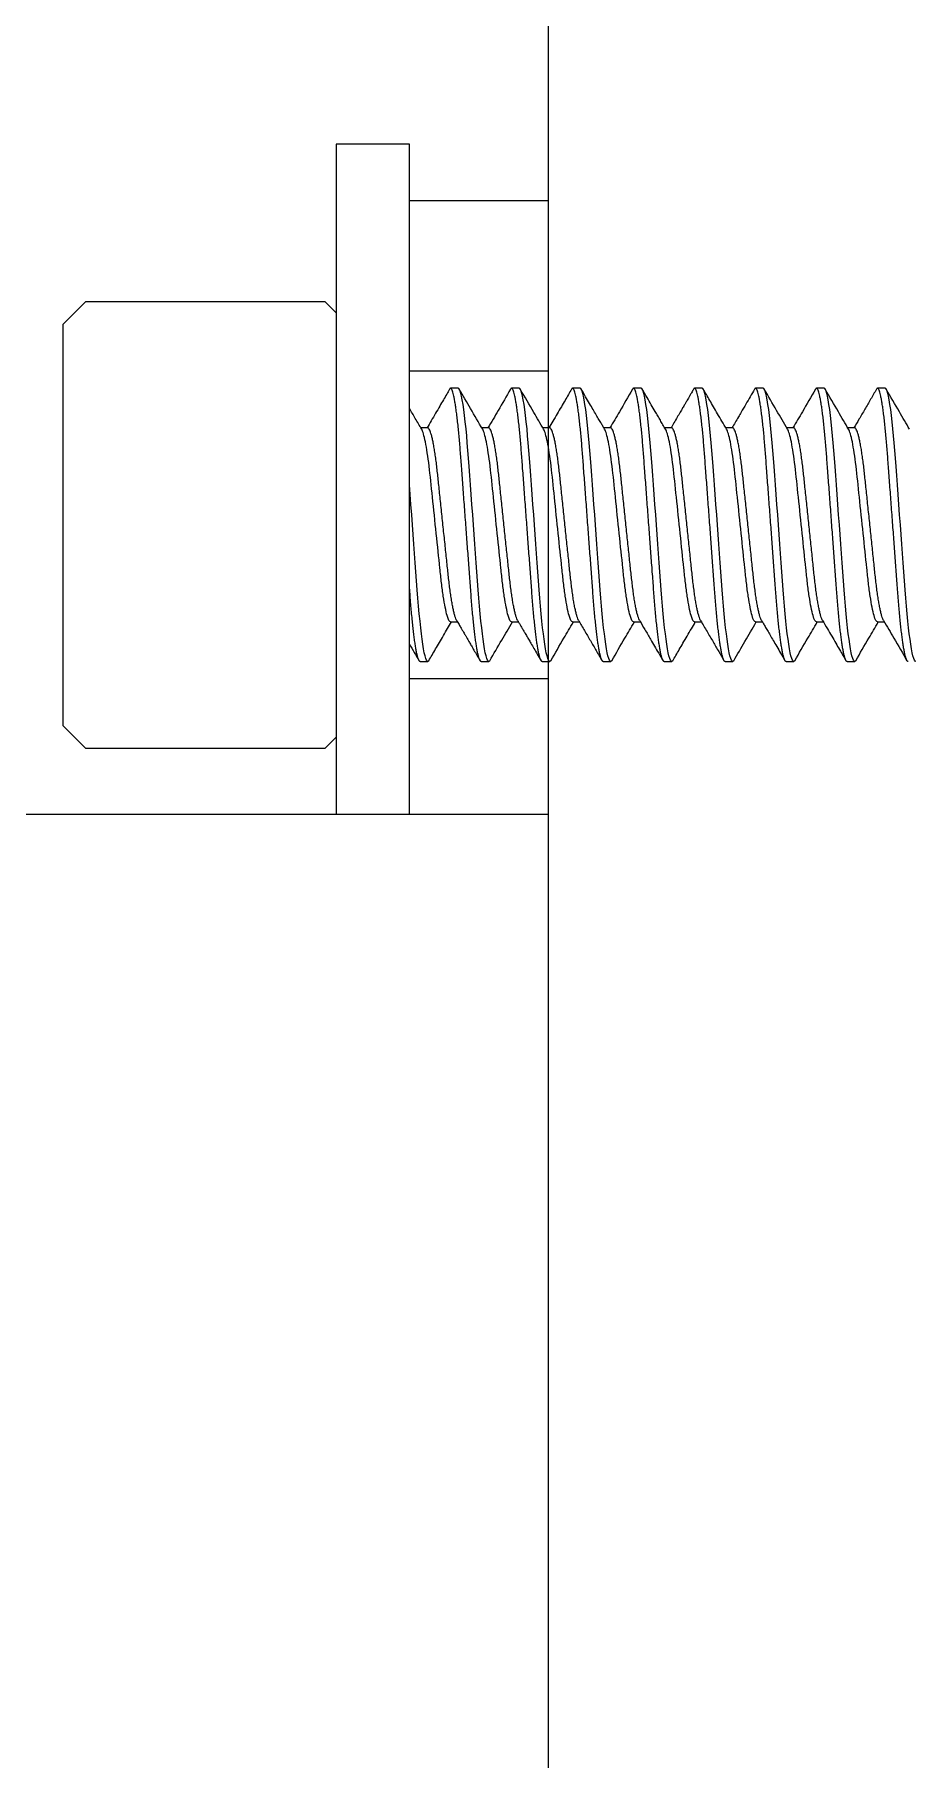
# Model space of a CAD drawing. Header units: inches. Extents: x -1 to 66.5, y -11.9 to 25.2.
# Drawn here: x 46.744 to 47.102, y 13.877 to 14.584 of the extents above; entities that cross this region are included whole.
import ezdxf

# ---------------------------------------------------------------- set-up
doc = ezdxf.new("R2010")
doc.units = ezdxf.units.IN
doc.header["$MEASUREMENT"] = 0
doc.linetypes.add('SLD-Solid', pattern=[0])
doc.layers.add('Fastener', color=134, linetype='Continuous')
doc.layers.add('Solenoid', color=6, linetype='Continuous')

msp = doc.modelspace()

# ---------------------------------------------------------------- linework, layer by layer
at = {"layer": 'Fastener'}
for p, q in [((46.89806, 14.53932), (46.86806, 14.53932)), ((46.86806, 14.53932), (46.86806, 14.2647)), ((46.89806, 14.2647), (46.89806, 14.53932))]:
    msp.add_line(p, q, dxfattribs=at)
at = {"layer": 'Fastener', "linetype": 'SLD-Solid', "lineweight": 15}
for p, q in [((46.76521, 14.47482), (46.75606, 14.46567)), ((46.86348, 14.47482), (46.76521, 14.47482)), ((46.86806, 14.47024), (46.86348, 14.47482)), ((46.86806, 14.47024), (46.86806, 14.38332)), ((46.75606, 14.38332), (46.75606, 14.46567)), ((46.91806, 14.43932), (46.91493, 14.43932)), ((46.94306, 14.43932), (46.93993, 14.43932)), ((46.96806, 14.43932), (46.96493, 14.43932)), ((46.99306, 14.43932), (46.98993, 14.43932)), ((47.01806, 14.43932), (47.01493, 14.43932)), ((47.04306, 14.43932), (47.03993, 14.43932)), ((47.06806, 14.43932), (47.06493, 14.43932)), ((47.09306, 14.43932), (47.08993, 14.43932)), ((46.90556, 14.42308), (46.90274, 14.42308)), ((46.93056, 14.42308), (46.92774, 14.42308)), ((46.95556, 14.42308), (46.95274, 14.42308)), ((46.98056, 14.42308), (46.97774, 14.42308)), ((47.00556, 14.42308), (47.00274, 14.42308)), ((47.03056, 14.42308), (47.02774, 14.42308)), ((47.05556, 14.42308), (47.05274, 14.42308)), ((47.08056, 14.42308), (47.07774, 14.42308)), ((46.75606, 14.30097), (46.75606, 14.38332)), ((46.86806, 14.38332), (46.86806, 14.29639)), ((46.91493, 14.34356), (46.91775, 14.34356)), ((46.93993, 14.34356), (46.94275, 14.34356)), ((46.96493, 14.34356), (46.96775, 14.34356)), ((46.98993, 14.34356), (46.99275, 14.34356)), ((47.01493, 14.34356), (47.01775, 14.34356)), ((47.03993, 14.34356), (47.04275, 14.34356)), ((47.06493, 14.34356), (47.06775, 14.34356)), ((47.08993, 14.34356), (47.09275, 14.34356)), ((46.90243, 14.32732), (46.90556, 14.32732)), ((46.92743, 14.32732), (46.93056, 14.32732)), ((46.95243, 14.32732), (46.95556, 14.32732)), ((46.97743, 14.32732), (46.98056, 14.32732)), ((47.00243, 14.32732), (47.00556, 14.32732)), ((47.02743, 14.32732), (47.03056, 14.32732)), ((47.05243, 14.32732), (47.05556, 14.32732)), ((47.07743, 14.32732), (47.08056, 14.32732)), ((46.75606, 14.30097), (46.76521, 14.29182)), ((46.86348, 14.29182), (46.86806, 14.29639)), ((46.76521, 14.29182), (46.86348, 14.29182))]:
    msp.add_line(p, q, dxfattribs=at)
at = {"layer": 'Fastener', "linetype": 'SLD-Solid', "lineweight": 15, "flags": 128}
for points in [[(46.931, 14.32773), (46.9308, 14.32744), (46.93056, 14.32732), (46.9303, 14.32746), (46.93002, 14.32789), (46.92974, 14.32861), (46.92944, 14.32964), (46.92914, 14.33097), (46.92883, 14.3326), (46.92854, 14.33441), (46.92824, 14.33646), (46.92795, 14.33874), (46.92766, 14.34122), (46.92738, 14.3439), (46.92709, 14.34692), (46.9268, 14.3501), (46.92654, 14.35339), (46.92628, 14.35679), (46.92601, 14.36037), (46.92574, 14.36411), (46.92546, 14.36778), (46.92518, 14.37157), (46.92489, 14.37544), (46.9246, 14.37936), (46.92431, 14.38332), (46.92399, 14.38751), (46.92369, 14.39168), (46.92338, 14.39577), (46.92308, 14.39975), (46.9228, 14.40361), (46.92252, 14.40731), (46.92227, 14.41064), (46.92203, 14.41382), (46.92178, 14.41691), (46.92151, 14.41989), (46.92124, 14.42274), (46.92094, 14.42557), (46.92063, 14.42819), (46.92032, 14.43057), (46.92001, 14.43269), (46.91969, 14.43453), (46.91939, 14.43608), (46.9191, 14.43726), (46.91883, 14.43817), (46.91856, 14.43882), (46.9183, 14.4392), (46.91806, 14.43932), (46.91806, 14.43932)], [(46.956, 14.32773), (46.9558, 14.32744), (46.95556, 14.32732), (46.9553, 14.32746), (46.95502, 14.32789), (46.95474, 14.32861), (46.95444, 14.32964), (46.95414, 14.33097), (46.95383, 14.3326), (46.95354, 14.33441), (46.95324, 14.33646), (46.95295, 14.33874), (46.95266, 14.34122), (46.95238, 14.3439), (46.95209, 14.34692), (46.9518, 14.3501), (46.95154, 14.35339), (46.95128, 14.35679), (46.95101, 14.36037), (46.95074, 14.36411), (46.95046, 14.36778), (46.95018, 14.37157), (46.94989, 14.37544), (46.9496, 14.37936), (46.94931, 14.38332), (46.94899, 14.38751), (46.94869, 14.39168), (46.94838, 14.39577), (46.94808, 14.39975), (46.9478, 14.40361), (46.94752, 14.40731), (46.94727, 14.41064), (46.94703, 14.41382), (46.94678, 14.41691), (46.94651, 14.41989), (46.94624, 14.42274), (46.94594, 14.42557), (46.94563, 14.42819), (46.94532, 14.43057), (46.94501, 14.43269), (46.94469, 14.43453), (46.94439, 14.43608), (46.9441, 14.43726), (46.94383, 14.43817), (46.94356, 14.43882), (46.9433, 14.4392), (46.94306, 14.43932), (46.94306, 14.43932)], [(46.981, 14.32773), (46.9808, 14.32744), (46.98056, 14.32732), (46.9803, 14.32746), (46.98002, 14.32789), (46.97974, 14.32861), (46.97944, 14.32964), (46.97914, 14.33097), (46.97883, 14.3326), (46.97854, 14.33441), (46.97824, 14.33646), (46.97795, 14.33874), (46.97766, 14.34122), (46.97738, 14.3439), (46.97709, 14.34692), (46.9768, 14.3501), (46.97654, 14.35339), (46.97628, 14.35679), (46.97601, 14.36037), (46.97574, 14.36411), (46.97546, 14.36778), (46.97518, 14.37157), (46.97489, 14.37544), (46.9746, 14.37936), (46.97431, 14.38332), (46.97399, 14.38751), (46.97369, 14.39168), (46.97338, 14.39577), (46.97308, 14.39975), (46.9728, 14.40361), (46.97252, 14.40731), (46.97227, 14.41064), (46.97203, 14.41382), (46.97178, 14.41691), (46.97151, 14.41989), (46.97124, 14.42274), (46.97094, 14.42557), (46.97063, 14.42819), (46.97032, 14.43057), (46.97001, 14.43269), (46.96969, 14.43453), (46.96939, 14.43608), (46.9691, 14.43726), (46.96883, 14.43817), (46.96856, 14.43882), (46.9683, 14.4392), (46.96806, 14.43932), (46.96806, 14.43932)], [(47.006, 14.32773), (47.0058, 14.32744), (47.00556, 14.32732), (47.0053, 14.32746), (47.00502, 14.32789), (47.00474, 14.32861), (47.00444, 14.32964), (47.00414, 14.33097), (47.00383, 14.3326), (47.00354, 14.33441), (47.00324, 14.33646), (47.00295, 14.33874), (47.00266, 14.34122), (47.00238, 14.3439), (47.00209, 14.34692), (47.0018, 14.3501), (47.00154, 14.35339), (47.00128, 14.35679), (47.00101, 14.36037), (47.00074, 14.36411), (47.00046, 14.36778), (47.00018, 14.37157), (46.99989, 14.37544), (46.9996, 14.37936), (46.99931, 14.38332), (46.99899, 14.38751), (46.99869, 14.39168), (46.99838, 14.39577), (46.99808, 14.39975), (46.9978, 14.40361), (46.99752, 14.40731), (46.99727, 14.41064), (46.99703, 14.41382), (46.99678, 14.41691), (46.99651, 14.41989), (46.99624, 14.42274), (46.99594, 14.42557), (46.99563, 14.42819), (46.99532, 14.43057), (46.99501, 14.43269), (46.99469, 14.43453), (46.99439, 14.43608), (46.9941, 14.43726), (46.99383, 14.43817), (46.99356, 14.43882), (46.9933, 14.4392), (46.99306, 14.43932), (46.99306, 14.43932)], [(47.031, 14.32773), (47.0308, 14.32744), (47.03056, 14.32732), (47.0303, 14.32746), (47.03002, 14.32789), (47.02974, 14.32861), (47.02944, 14.32964), (47.02914, 14.33097), (47.02883, 14.3326), (47.02854, 14.33441), (47.02824, 14.33646), (47.02795, 14.33874), (47.02766, 14.34122), (47.02738, 14.3439), (47.02709, 14.34692), (47.0268, 14.3501), (47.02654, 14.35339), (47.02628, 14.35679), (47.02601, 14.36037), (47.02574, 14.36411), (47.02546, 14.36778), (47.02518, 14.37157), (47.02489, 14.37544), (47.0246, 14.37936), (47.02431, 14.38332), (47.02399, 14.38751), (47.02369, 14.39168), (47.02338, 14.39577), (47.02308, 14.39975), (47.0228, 14.40361), (47.02252, 14.40731), (47.02227, 14.41064), (47.02203, 14.41382), (47.02178, 14.41691), (47.02151, 14.41989), (47.02124, 14.42274), (47.02094, 14.42557), (47.02063, 14.42819), (47.02032, 14.43057), (47.02001, 14.43269), (47.01969, 14.43453), (47.01939, 14.43608), (47.0191, 14.43726), (47.01883, 14.43817), (47.01856, 14.43882), (47.0183, 14.4392), (47.01806, 14.43932), (47.01806, 14.43932)], [(47.056, 14.32773), (47.0558, 14.32744), (47.05556, 14.32732), (47.0553, 14.32746), (47.05502, 14.32789), (47.05474, 14.32861), (47.05444, 14.32964), (47.05414, 14.33097), (47.05383, 14.3326), (47.05354, 14.33441), (47.05324, 14.33646), (47.05295, 14.33874), (47.05266, 14.34122), (47.05238, 14.3439), (47.05209, 14.34692), (47.0518, 14.3501), (47.05154, 14.35339), (47.05128, 14.35679), (47.05101, 14.36037), (47.05074, 14.36411), (47.05046, 14.36778), (47.05018, 14.37157), (47.04989, 14.37544), (47.0496, 14.37936), (47.04931, 14.38332), (47.04899, 14.38751), (47.04869, 14.39168), (47.04838, 14.39577), (47.04808, 14.39975), (47.0478, 14.40361), (47.04752, 14.40731), (47.04727, 14.41064), (47.04703, 14.41382), (47.04678, 14.41691), (47.04651, 14.41989), (47.04624, 14.42274), (47.04594, 14.42557), (47.04563, 14.42819), (47.04532, 14.43057), (47.04501, 14.43269), (47.04469, 14.43453), (47.04439, 14.43608), (47.0441, 14.43726), (47.04383, 14.43817), (47.04356, 14.43882), (47.0433, 14.4392), (47.04306, 14.43932), (47.04306, 14.43932)], [(47.081, 14.32773), (47.0808, 14.32744), (47.08056, 14.32732), (47.0803, 14.32746), (47.08002, 14.32789), (47.07974, 14.32861), (47.07944, 14.32964), (47.07914, 14.33097), (47.07883, 14.3326), (47.07854, 14.33441), (47.07824, 14.33646), (47.07795, 14.33874), (47.07766, 14.34122), (47.07738, 14.3439), (47.07709, 14.34692), (47.0768, 14.3501), (47.07654, 14.35339), (47.07628, 14.35679), (47.07601, 14.36037), (47.07574, 14.36411), (47.07546, 14.36778), (47.07518, 14.37157), (47.07489, 14.37544), (47.0746, 14.37936), (47.07431, 14.38332), (47.07399, 14.38751), (47.07369, 14.39168), (47.07338, 14.39577), (47.07308, 14.39975), (47.0728, 14.40361), (47.07252, 14.40731), (47.07227, 14.41064), (47.07203, 14.41382), (47.07178, 14.41691), (47.07151, 14.41989), (47.07124, 14.42274), (47.07094, 14.42557), (47.07063, 14.42819), (47.07032, 14.43057), (47.07001, 14.43269), (47.06969, 14.43453), (47.06939, 14.43608), (47.0691, 14.43726), (47.06883, 14.43817), (47.06856, 14.43882), (47.0683, 14.4392), (47.06806, 14.43932), (47.06806, 14.43932)], [(47.106, 14.32773), (47.1058, 14.32744), (47.10556, 14.32732), (47.1053, 14.32746), (47.10502, 14.32789), (47.10474, 14.32861), (47.10444, 14.32964), (47.10414, 14.33097), (47.10383, 14.3326), (47.10354, 14.33441), (47.10324, 14.33646), (47.10295, 14.33874), (47.10266, 14.34122), (47.10238, 14.3439), (47.10209, 14.34692), (47.1018, 14.3501), (47.10154, 14.35339), (47.10128, 14.35679), (47.10101, 14.36037), (47.10074, 14.36411), (47.10046, 14.36778), (47.10018, 14.37157), (47.09989, 14.37544), (47.0996, 14.37936), (47.09931, 14.38332), (47.09899, 14.38751), (47.09869, 14.39168), (47.09838, 14.39577), (47.09808, 14.39975), (47.0978, 14.40361), (47.09752, 14.40731), (47.09727, 14.41064), (47.09703, 14.41382), (47.09678, 14.41691), (47.09651, 14.41989), (47.09624, 14.42274), (47.09594, 14.42557), (47.09563, 14.42819), (47.09532, 14.43057), (47.09501, 14.43269), (47.09469, 14.43453), (47.09439, 14.43608), (47.0941, 14.43726), (47.09383, 14.43817), (47.09356, 14.43882), (47.0933, 14.4392), (47.09306, 14.43932), (47.09306, 14.43932)], [(46.906, 14.32773), (46.9058, 14.32744), (46.90556, 14.32732), (46.9053, 14.32746), (46.90502, 14.32789), (46.90474, 14.32861), (46.90444, 14.32964), (46.90414, 14.33097), (46.90383, 14.3326), (46.90354, 14.33441), (46.90324, 14.33646), (46.90295, 14.33874), (46.90266, 14.34122), (46.90238, 14.3439), (46.90209, 14.34692), (46.9018, 14.3501), (46.90154, 14.35339), (46.90128, 14.35679), (46.90101, 14.36037), (46.90074, 14.36411), (46.90046, 14.36778), (46.90018, 14.37157), (46.89989, 14.37544), (46.8996, 14.37936), (46.89931, 14.38332), (46.89899, 14.38751), (46.89869, 14.39168), (46.89838, 14.39577), (46.89808, 14.39975), (46.89806, 14.40012)]]:
    msp.add_lwpolyline(points, dxfattribs=at)
at = {"layer": 'Fastener', "linetype": 'SLD-Solid', "lineweight": 15}
for points, knots in [([(46.91449, 14.43893), (46.9141, 14.43826), (46.91326, 14.43681), (46.91192, 14.43451), (46.91041, 14.43191), (46.90873, 14.42903), (46.90699, 14.42606), (46.90581, 14.42404), (46.90525, 14.42308)], [0, 0, 0, 0, 0.127459, 0.273038, 0.43669, 0.618357, 0.817973, 1, 1, 1, 1]), ([(46.92743, 14.32732), (46.92735, 14.32735), (46.92717, 14.3274), (46.9269, 14.32784), (46.92661, 14.32856), (46.92632, 14.32959), (46.92601, 14.33093), (46.92571, 14.33253), (46.92541, 14.33437), (46.92512, 14.33642), (46.92482, 14.33869), (46.92453, 14.34118), (46.92425, 14.34392), (46.92396, 14.34688), (46.92368, 14.35005), (46.92341, 14.35335), (46.92316, 14.35678), (46.92289, 14.36037), (46.92262, 14.36404), (46.92234, 14.36778), (46.92206, 14.37157), (46.92177, 14.37544), (46.92148, 14.37936), (46.92118, 14.3834), (46.92087, 14.38751), (46.92056, 14.39168), (46.92026, 14.39577), (46.91996, 14.39976), (46.91967, 14.40361), (46.9194, 14.40724), (46.91915, 14.41065), (46.91891, 14.41386), (46.91865, 14.41695), (46.91839, 14.41993), (46.91811, 14.42283), (46.91781, 14.42562), (46.9175, 14.42824), (46.91719, 14.43062), (46.91688, 14.43274), (46.91657, 14.43458), (46.91627, 14.43609), (46.91598, 14.4373), (46.9157, 14.43821), (46.91543, 14.43886), (46.91518, 14.43924), (46.91493, 14.43936), (46.9147, 14.43926), (46.91455, 14.439), (46.91449, 14.4389)], [0, 0, 0, 0, 0.021662, 0.043686, 0.066022, 0.088616, 0.11141, 0.134342, 0.156034, 0.177737, 0.199398, 0.220961, 0.242374, 0.264864, 0.287073, 0.308947, 0.330516, 0.352339, 0.374503, 0.395667, 0.417042, 0.438577, 0.460221, 0.48192, 0.504932, 0.527878, 0.550696, 0.573322, 0.595699, 0.61777, 0.638257, 0.658614, 0.679288, 0.700253, 0.721466, 0.744181, 0.767062, 0.790044, 0.813064, 0.836056, 0.858955, 0.880405, 0.901664, 0.922686, 0.943424, 0.963839, 0.985501, 1, 1, 1, 1]), ([(46.92807, 14.42252), (46.92642, 14.42534), (46.92322, 14.43081), (46.92004, 14.43628), (46.9185, 14.43893)], [0, 0, 0, 0, 0.515851, 1, 1, 1, 1]), ([(46.93949, 14.43893), (46.9378, 14.43602), (46.93473, 14.43074), (46.93164, 14.42546), (46.93025, 14.42308)], [0, 0, 0, 0, 0.549896, 1, 1, 1, 1]), ([(46.95243, 14.32732), (46.95235, 14.32735), (46.95217, 14.3274), (46.9519, 14.32784), (46.95161, 14.32856), (46.95132, 14.32959), (46.95101, 14.33093), (46.95071, 14.33253), (46.95041, 14.33437), (46.95012, 14.33642), (46.94982, 14.33869), (46.94953, 14.34118), (46.94925, 14.34392), (46.94896, 14.34688), (46.94868, 14.35005), (46.94841, 14.35335), (46.94816, 14.35678), (46.94789, 14.36037), (46.94762, 14.36404), (46.94734, 14.36778), (46.94706, 14.37157), (46.94677, 14.37544), (46.94648, 14.37936), (46.94618, 14.3834), (46.94587, 14.38751), (46.94556, 14.39168), (46.94526, 14.39577), (46.94496, 14.39976), (46.94467, 14.40361), (46.9444, 14.40724), (46.94415, 14.41065), (46.94391, 14.41386), (46.94365, 14.41695), (46.94339, 14.41993), (46.94311, 14.42283), (46.94281, 14.42562), (46.9425, 14.42824), (46.94219, 14.43062), (46.94188, 14.43274), (46.94157, 14.43458), (46.94127, 14.43609), (46.94098, 14.4373), (46.9407, 14.43821), (46.94043, 14.43886), (46.94018, 14.43924), (46.93993, 14.43936), (46.9397, 14.43926), (46.93955, 14.439), (46.93949, 14.4389)], [0, 0, 0, 0, 0.021664, 0.043689, 0.066026, 0.088621, 0.111416, 0.13435, 0.156042, 0.177747, 0.199408, 0.220972, 0.242386, 0.264878, 0.287088, 0.308963, 0.330533, 0.352357, 0.374522, 0.395687, 0.417063, 0.4386, 0.460245, 0.481945, 0.504958, 0.527906, 0.550725, 0.573352, 0.59573, 0.617802, 0.63829, 0.658649, 0.679323, 0.700289, 0.721503, 0.74422, 0.767102, 0.790086, 0.813107, 0.8361, 0.859, 0.880451, 0.901711, 0.922734, 0.943473, 0.963889, 0.985553, 1, 1, 1, 1]), ([(46.95307, 14.42252), (46.95172, 14.42483), (46.94852, 14.43029), (46.94534, 14.43577), (46.94349, 14.43893)], [0, 0, 0, 0, 0.422079, 1, 1, 1, 1]), ([(46.96449, 14.43893), (46.96407, 14.43821), (46.96319, 14.43669), (46.9618, 14.43429), (46.96027, 14.43167), (46.95861, 14.42882), (46.95692, 14.42593), (46.95579, 14.42399), (46.95525, 14.42308)], [0, 0, 0, 0, 0.1366309, 0.2877085, 0.4531892, 0.6330276, 0.827174, 1, 1, 1, 1]), ([(46.97743, 14.32732), (46.97735, 14.32735), (46.97717, 14.3274), (46.9769, 14.32784), (46.97661, 14.32856), (46.97632, 14.32959), (46.97601, 14.33093), (46.97571, 14.33253), (46.97541, 14.33437), (46.97512, 14.33642), (46.97482, 14.33869), (46.97453, 14.34118), (46.97425, 14.34392), (46.97396, 14.34688), (46.97368, 14.35005), (46.97341, 14.35335), (46.97316, 14.35678), (46.97289, 14.36037), (46.97262, 14.36404), (46.97234, 14.36778), (46.97206, 14.37157), (46.97177, 14.37544), (46.97148, 14.37936), (46.97118, 14.3834), (46.97087, 14.38751), (46.97056, 14.39168), (46.97026, 14.39577), (46.96996, 14.39976), (46.96967, 14.40361), (46.9694, 14.40724), (46.96915, 14.41065), (46.96891, 14.41386), (46.96865, 14.41695), (46.96839, 14.41993), (46.96811, 14.42283), (46.96781, 14.42562), (46.9675, 14.42824), (46.96719, 14.43062), (46.96688, 14.43274), (46.96657, 14.43458), (46.96627, 14.43609), (46.96598, 14.4373), (46.9657, 14.43821), (46.96543, 14.43886), (46.96518, 14.43924), (46.96493, 14.43936), (46.9647, 14.43926), (46.96455, 14.439), (46.96449, 14.4389)], [0, 0, 0, 0, 0.021665, 0.043691, 0.06603, 0.088627, 0.111423, 0.134358, 0.156052, 0.177758, 0.199421, 0.220986, 0.242402, 0.264895, 0.287106, 0.308983, 0.330554, 0.35238, 0.374546, 0.395713, 0.41709, 0.438628, 0.460275, 0.481976, 0.504991, 0.52794, 0.55076, 0.573389, 0.595768, 0.617842, 0.638331, 0.658691, 0.679367, 0.700335, 0.72155, 0.744268, 0.767151, 0.790137, 0.813159, 0.836154, 0.859056, 0.880508, 0.901769, 0.922793, 0.943534, 0.963952, 0.985616, 1, 1, 1, 1]), ([(46.97807, 14.42252), (46.97786, 14.42287), (46.9774, 14.42366), (46.97662, 14.42499), (46.97568, 14.4266), (46.97456, 14.42851), (46.97328, 14.43071), (46.97184, 14.43319), (46.97022, 14.43597), (46.96909, 14.43791), (46.96849, 14.43893)], [0, 0, 0, 0, 0.06359, 0.144676, 0.24328, 0.359424, 0.493133, 0.644442, 0.813383, 1, 1, 1, 1]), ([(46.98949, 14.43893), (46.9877, 14.43585), (46.98463, 14.43057), (46.98154, 14.42529), (46.98025, 14.42308)], [0, 0, 0, 0, 0.582232, 1, 1, 1, 1]), ([(47.00243, 14.32732), (47.00235, 14.32735), (47.00217, 14.3274), (47.0019, 14.32784), (47.00161, 14.32856), (47.00132, 14.32959), (47.00101, 14.33093), (47.00071, 14.33253), (47.00041, 14.33437), (47.00012, 14.33642), (46.99982, 14.33869), (46.99953, 14.34118), (46.99925, 14.34392), (46.99896, 14.34688), (46.99868, 14.35005), (46.99841, 14.35335), (46.99816, 14.35678), (46.99789, 14.36037), (46.99762, 14.36404), (46.99734, 14.36778), (46.99706, 14.37157), (46.99677, 14.37544), (46.99648, 14.37936), (46.99618, 14.3834), (46.99587, 14.38751), (46.99556, 14.39168), (46.99526, 14.39577), (46.99496, 14.39976), (46.99467, 14.40361), (46.9944, 14.40724), (46.99415, 14.41065), (46.99391, 14.41386), (46.99365, 14.41695), (46.99339, 14.41993), (46.99311, 14.42283), (46.99281, 14.42562), (46.9925, 14.42824), (46.99219, 14.43062), (46.99188, 14.43274), (46.99157, 14.43458), (46.99127, 14.43609), (46.99098, 14.4373), (46.9907, 14.43821), (46.99043, 14.43886), (46.99018, 14.43924), (46.98993, 14.43936), (46.9897, 14.43926), (46.98955, 14.439), (46.98949, 14.4389)], [0, 0, 0, 0, 0.021663, 0.043688, 0.066026, 0.088621, 0.111416, 0.134349, 0.156042, 0.177746, 0.199408, 0.220972, 0.242386, 0.264877, 0.287087, 0.308963, 0.330532, 0.352356, 0.374521, 0.395687, 0.417062, 0.438599, 0.460244, 0.481944, 0.504957, 0.527905, 0.550723, 0.573351, 0.595728, 0.617801, 0.638289, 0.658647, 0.679322, 0.700288, 0.721502, 0.744218, 0.7671, 0.790084, 0.813105, 0.836098, 0.858998, 0.880449, 0.901709, 0.922732, 0.943471, 0.963887, 0.985551, 1, 1, 1, 1]), ([(47.00307, 14.42252), (47.0027, 14.42314), (47.00198, 14.42438), (47.0009, 14.42622), (46.99983, 14.42805), (46.9986, 14.43017), (46.99713, 14.43269), (46.99537, 14.43571), (46.99414, 14.43782), (46.99349, 14.43893)], [0, 0, 0, 0, 0.113896, 0.226128, 0.336684, 0.448715, 0.613776, 0.797523, 1, 1, 1, 1]), ([(47.01449, 14.43893), (47.01422, 14.43846), (47.01371, 14.43758), (47.01301, 14.43637), (47.01242, 14.43537), (47.01192, 14.43451), (47.01143, 14.43366), (47.0108, 14.43258), (47.00999, 14.43119), (47.00897, 14.42944), (47.00777, 14.42739), (47.00652, 14.42524), (47.00566, 14.42377), (47.00525, 14.42308)], [0, 0, 0, 0, 0.089385, 0.165669, 0.228862, 0.278973, 0.328163, 0.390338, 0.482091, 0.592515, 0.721573, 0.869223, 1, 1, 1, 1]), ([(47.02743, 14.32732), (47.02735, 14.32735), (47.02717, 14.3274), (47.0269, 14.32784), (47.02661, 14.32856), (47.02632, 14.32959), (47.02601, 14.33093), (47.02571, 14.33253), (47.02541, 14.33437), (47.02512, 14.33642), (47.02482, 14.33869), (47.02453, 14.34118), (47.02425, 14.34392), (47.02396, 14.34688), (47.02368, 14.35005), (47.02341, 14.35335), (47.02316, 14.35678), (47.02289, 14.36037), (47.02262, 14.36404), (47.02234, 14.36778), (47.02206, 14.37157), (47.02177, 14.37544), (47.02148, 14.37936), (47.02118, 14.3834), (47.02087, 14.38751), (47.02056, 14.39168), (47.02026, 14.39577), (47.01996, 14.39976), (47.01967, 14.40361), (47.0194, 14.40724), (47.01915, 14.41065), (47.01891, 14.41386), (47.01865, 14.41695), (47.01839, 14.41993), (47.01811, 14.42283), (47.01781, 14.42562), (47.0175, 14.42824), (47.01719, 14.43062), (47.01688, 14.43274), (47.01657, 14.43458), (47.01627, 14.43609), (47.01598, 14.4373), (47.0157, 14.43821), (47.01543, 14.43886), (47.01518, 14.43924), (47.01493, 14.43936), (47.0147, 14.43926), (47.01455, 14.439), (47.01449, 14.4389)], [0, 0, 0, 0, 0.021662, 0.043685, 0.066021, 0.088614, 0.111408, 0.134339, 0.15603, 0.177733, 0.199393, 0.220955, 0.242368, 0.264858, 0.287066, 0.30894, 0.330508, 0.35233, 0.374494, 0.395657, 0.417032, 0.438566, 0.46021, 0.481908, 0.50492, 0.527866, 0.550683, 0.573308, 0.595684, 0.617755, 0.638242, 0.658599, 0.679271, 0.700236, 0.721448, 0.744163, 0.767043, 0.790025, 0.813045, 0.836036, 0.858935, 0.880383, 0.901642, 0.922663, 0.943401, 0.963816, 0.985478, 1, 1, 1, 1]), ([(47.02807, 14.42252), (47.02742, 14.42362), (47.02618, 14.42574), (47.02438, 14.42882), (47.02272, 14.43167), (47.02119, 14.4343), (47.0198, 14.43669), (47.01891, 14.43821), (47.01849, 14.43893)], [0, 0, 0, 0, 0.2013768, 0.3889398, 0.5626344, 0.7224076, 0.8682099, 1, 1, 1, 1]), ([(47.03949, 14.43893), (47.03831, 14.4369), (47.03649, 14.43377), (47.03428, 14.42998), (47.03238, 14.42673), (47.03113, 14.42458), (47.03025, 14.42308)], [0, 0, 0, 0, 0.3837041, 0.5932796, 0.7162439, 1, 1, 1, 1]), ([(47.05243, 14.32732), (47.05235, 14.32735), (47.05217, 14.3274), (47.0519, 14.32784), (47.05161, 14.32856), (47.05132, 14.32959), (47.05101, 14.33093), (47.05071, 14.33253), (47.05041, 14.33437), (47.05012, 14.33642), (47.04982, 14.33869), (47.04953, 14.34118), (47.04925, 14.34392), (47.04896, 14.34688), (47.04868, 14.35005), (47.04841, 14.35335), (47.04816, 14.35678), (47.04789, 14.36037), (47.04762, 14.36404), (47.04734, 14.36778), (47.04706, 14.37157), (47.04677, 14.37544), (47.04648, 14.37936), (47.04618, 14.3834), (47.04587, 14.38751), (47.04556, 14.39168), (47.04526, 14.39577), (47.04496, 14.39976), (47.04467, 14.40361), (47.0444, 14.40724), (47.04415, 14.41065), (47.04391, 14.41386), (47.04365, 14.41695), (47.04339, 14.41993), (47.04311, 14.42283), (47.04281, 14.42562), (47.0425, 14.42824), (47.04219, 14.43062), (47.04188, 14.43274), (47.04157, 14.43458), (47.04127, 14.43609), (47.04098, 14.4373), (47.0407, 14.43821), (47.04043, 14.43886), (47.04018, 14.43924), (47.03993, 14.43936), (47.0397, 14.43926), (47.03955, 14.439), (47.03949, 14.4389)], [0, 0, 0, 0, 0.0216608, 0.0436831, 0.0660175, 0.0886099, 0.1114021, 0.1343326, 0.1560227, 0.1777244, 0.199383, 0.2209443, 0.2423559, 0.2648446, 0.2870516, 0.3089247, 0.3304913, 0.3523128, 0.3744752, 0.3956377, 0.4170109, 0.4385448, 0.4601873, 0.4818844, 0.5048946, 0.5278397, 0.5506555, 0.5732801, 0.5956548, 0.6177248, 0.6382101, 0.6585661, 0.6792378, 0.7002013, 0.7214126, 0.7441266, 0.7670055, 0.7899865, 0.8130048, 0.835995, 0.8588924, 0.8803401, 0.9015979, 0.9226178, 0.9433549, 0.9637682, 0.985429, 1, 1, 1, 1]), ([(47.05307, 14.42252), (47.05156, 14.42509), (47.04836, 14.43056), (47.04518, 14.43603), (47.04349, 14.43893)], [0, 0, 0, 0, 0.470522, 1, 1, 1, 1]), ([(47.06449, 14.43893), (47.0627, 14.43585), (47.05963, 14.43057), (47.05654, 14.42529), (47.05525, 14.42308)], [0, 0, 0, 0, 0.5822999, 1, 1, 1, 1]), ([(47.07743, 14.32732), (47.07735, 14.32735), (47.07717, 14.3274), (47.0769, 14.32784), (47.07661, 14.32856), (47.07632, 14.32959), (47.07601, 14.33093), (47.07571, 14.33253), (47.07541, 14.33437), (47.07512, 14.33642), (47.07482, 14.33869), (47.07453, 14.34118), (47.07425, 14.34392), (47.07396, 14.34688), (47.07368, 14.35005), (47.07341, 14.35335), (47.07316, 14.35678), (47.07289, 14.36037), (47.07262, 14.36404), (47.07234, 14.36778), (47.07206, 14.37157), (47.07177, 14.37544), (47.07148, 14.37936), (47.07118, 14.3834), (47.07087, 14.38751), (47.07056, 14.39168), (47.07026, 14.39577), (47.06996, 14.39976), (47.06967, 14.40361), (47.0694, 14.40724), (47.06915, 14.41065), (47.06891, 14.41386), (47.06865, 14.41695), (47.06839, 14.41993), (47.06811, 14.42283), (47.06781, 14.42562), (47.0675, 14.42824), (47.06719, 14.43062), (47.06688, 14.43274), (47.06657, 14.43458), (47.06627, 14.43609), (47.06598, 14.4373), (47.0657, 14.43821), (47.06543, 14.43886), (47.06518, 14.43924), (47.06493, 14.43936), (47.0647, 14.43926), (47.06455, 14.439), (47.06449, 14.4389)], [0, 0, 0, 0, 0.021663, 0.043687, 0.066023, 0.088617, 0.111412, 0.134344, 0.156036, 0.177739, 0.1994, 0.220963, 0.242376, 0.264867, 0.287076, 0.308951, 0.330519, 0.352343, 0.374507, 0.395671, 0.417046, 0.438582, 0.460226, 0.481925, 0.504937, 0.527884, 0.550702, 0.573329, 0.595705, 0.617777, 0.638264, 0.658622, 0.679295, 0.700261, 0.721474, 0.74419, 0.76707, 0.790053, 0.813074, 0.836066, 0.858965, 0.880415, 0.901674, 0.922696, 0.943435, 0.96385, 0.985513, 1, 1, 1, 1]), ([(47.07807, 14.42252), (47.07667, 14.42491), (47.07347, 14.43038), (47.07029, 14.43585), (47.0685, 14.43893)], [0, 0, 0, 0, 0.437735, 1, 1, 1, 1]), ([(47.0895, 14.43894), (47.0887, 14.43757), (47.08711, 14.43483), (47.08471, 14.43072), (47.08243, 14.4268), (47.08094, 14.42426), (47.08025, 14.42308)], [0, 0, 0, 0, 0.25937, 0.518365, 0.777009, 1, 1, 1, 1]), ([(47.10243, 14.32732), (47.10235, 14.32735), (47.10217, 14.3274), (47.1019, 14.32784), (47.10161, 14.32856), (47.10132, 14.32959), (47.10101, 14.33093), (47.10071, 14.33253), (47.10041, 14.33437), (47.10012, 14.33642), (47.09982, 14.33869), (47.09953, 14.34118), (47.09925, 14.34392), (47.09896, 14.34688), (47.09868, 14.35005), (47.09841, 14.35335), (47.09816, 14.35678), (47.09789, 14.36037), (47.09762, 14.36404), (47.09734, 14.36778), (47.09706, 14.37157), (47.09677, 14.37544), (47.09648, 14.37936), (47.09618, 14.3834), (47.09587, 14.38751), (47.09556, 14.39168), (47.09526, 14.39577), (47.09496, 14.39976), (47.09467, 14.40361), (47.0944, 14.40724), (47.09415, 14.41065), (47.09391, 14.41386), (47.09365, 14.41695), (47.09339, 14.41993), (47.09311, 14.42283), (47.09281, 14.42562), (47.0925, 14.42824), (47.09219, 14.43062), (47.09188, 14.43274), (47.09157, 14.43458), (47.09127, 14.43609), (47.09098, 14.4373), (47.0907, 14.43821), (47.09043, 14.43886), (47.09018, 14.43924), (47.08993, 14.43936), (47.0897, 14.43927), (47.08956, 14.43901), (47.0895, 14.43891)], [0, 0, 0, 0, 0.021672, 0.043705, 0.066051, 0.088655, 0.111459, 0.134401, 0.156102, 0.177815, 0.199485, 0.221057, 0.24248, 0.26498, 0.287198, 0.309083, 0.33066, 0.352493, 0.374667, 0.39584, 0.417224, 0.438769, 0.460423, 0.482131, 0.505153, 0.52811, 0.550937, 0.573573, 0.595959, 0.618041, 0.638536, 0.658903, 0.679585, 0.700559, 0.721781, 0.744507, 0.767398, 0.79039, 0.81342, 0.836422, 0.859332, 0.88079, 0.902059, 0.923089, 0.943837, 0.964261, 0.985933, 1, 1, 1, 1]), ([(47.10307, 14.42252), (47.10167, 14.42491), (47.09847, 14.43038), (47.09529, 14.43585), (47.0935, 14.43893)], [0, 0, 0, 0, 0.437786, 1, 1, 1, 1]), ([(46.90307, 14.42252), (46.90219, 14.42401), (46.90052, 14.42687), (46.89885, 14.42973), (46.89806, 14.43109)], [0, 0, 0, 0, 0.2735344, 0.5226997, 0.5226997, 0.5226997, 0.5226997]), ([(46.91493, 14.34356), (46.91451, 14.34356), (46.91401, 14.34442), (46.91298, 14.34802), (46.91244, 14.35075), (46.91167, 14.35582), (46.91143, 14.35766), (46.91096, 14.36153), (46.91076, 14.36353), (46.91008, 14.36995), (46.90957, 14.37481), (46.90853, 14.38481), (46.90799, 14.38994), (46.907, 14.39939), (46.90659, 14.40359), (46.90565, 14.41129), (46.90513, 14.41473), (46.90407, 14.41994), (46.90354, 14.4217), (46.90307, 14.42252)], [0, 0, 0, 0, 0.125, 0.125, 0.25, 0.25, 0.3125, 0.3125, 0.375, 0.375, 0.5, 0.5, 0.625, 0.625, 0.75, 0.75, 0.875, 0.875, 1, 1, 1, 1]), ([(46.91742, 14.34412), (46.91742, 14.34413), (46.9173, 14.34428), (46.91706, 14.34486), (46.9167, 14.34589), (46.91633, 14.34726), (46.91596, 14.34889), (46.91559, 14.35079), (46.91523, 14.35293), (46.91487, 14.3553), (46.91453, 14.35787), (46.9142, 14.36061), (46.91388, 14.36348), (46.91357, 14.3665), (46.91324, 14.36966), (46.91289, 14.37295), (46.91254, 14.37634), (46.91217, 14.37981), (46.9118, 14.38334), (46.91143, 14.38689), (46.91106, 14.39042), (46.9107, 14.39387), (46.91035, 14.39719), (46.91002, 14.40034), (46.90971, 14.40331), (46.90941, 14.40613), (46.90908, 14.40881), (46.90873, 14.41137), (46.90838, 14.41375), (46.90801, 14.41592), (46.90763, 14.41784), (46.90726, 14.41948), (46.90689, 14.42082), (46.90653, 14.42185), (46.90619, 14.42256), (46.90586, 14.423), (46.90566, 14.42305), (46.90556, 14.42308)], [0, 0, 0, 0, 0.0011037, 0.0306617, 0.060576, 0.0907305, 0.1204632, 0.1501923, 0.1797998, 0.2091707, 0.2387189, 0.2678013, 0.2963216, 0.3248703, 0.3539772, 0.3830139, 0.4123936, 0.4420065, 0.4717374, 0.5020078, 0.5321537, 0.5620535, 0.5915919, 0.620662, 0.6486647, 0.6767023, 0.7052794, 0.7343041, 0.7642111, 0.7943614, 0.8246333, 0.8549021, 0.8850435, 0.9144055, 0.9434181, 0.9719801, 1, 1, 1, 1]), ([(46.93993, 14.34356), (46.93951, 14.34356), (46.93901, 14.34442), (46.93798, 14.34802), (46.93744, 14.35075), (46.93667, 14.35582), (46.93643, 14.35766), (46.93596, 14.36153), (46.93576, 14.36353), (46.93508, 14.36994), (46.93457, 14.3748), (46.93353, 14.38481), (46.93299, 14.38994), (46.932, 14.39939), (46.93159, 14.40359), (46.93065, 14.41129), (46.93013, 14.41473), (46.92907, 14.41994), (46.92855, 14.4217), (46.92807, 14.42252)], [0, 0, 0, 0, 0.125, 0.125, 0.25, 0.25, 0.3125, 0.3125, 0.375, 0.375, 0.5, 0.5, 0.625, 0.625, 0.75, 0.75, 0.875, 0.875, 1, 1, 1, 1]), ([(46.94242, 14.34412), (46.94242, 14.34413), (46.9423, 14.34428), (46.94206, 14.34486), (46.9417, 14.34589), (46.94133, 14.34726), (46.94096, 14.34889), (46.94059, 14.35079), (46.94023, 14.35293), (46.93987, 14.3553), (46.93953, 14.35787), (46.9392, 14.36061), (46.93888, 14.36348), (46.93857, 14.3665), (46.93824, 14.36966), (46.93789, 14.37295), (46.93754, 14.37634), (46.93717, 14.37981), (46.9368, 14.38334), (46.93643, 14.38689), (46.93606, 14.39042), (46.9357, 14.39387), (46.93535, 14.39719), (46.93502, 14.40034), (46.93471, 14.40331), (46.93441, 14.40613), (46.93408, 14.40881), (46.93373, 14.41137), (46.93338, 14.41375), (46.93301, 14.41592), (46.93263, 14.41784), (46.93226, 14.41948), (46.93189, 14.42082), (46.93153, 14.42185), (46.93119, 14.42256), (46.93086, 14.423), (46.93066, 14.42305), (46.93056, 14.42308)], [0, 0, 0, 0, 0.0010211, 0.0305816, 0.0604983, 0.0906554, 0.1203905, 0.1501221, 0.179732, 0.2091053, 0.238656, 0.2677408, 0.2962634, 0.3248145, 0.3539238, 0.3829629, 0.412345, 0.4419604, 0.4716938, 0.5019667, 0.532115, 0.5620173, 0.5915582, 0.6206306, 0.6486357, 0.6766756, 0.705255, 0.7342821, 0.7641916, 0.7943444, 0.8246187, 0.8548902, 0.885034, 0.9143984, 0.9434134, 0.9719777, 1, 1, 1, 1]), ([(46.96493, 14.34356), (46.96451, 14.34356), (46.96401, 14.34442), (46.96298, 14.34802), (46.96244, 14.35075), (46.96167, 14.35582), (46.96143, 14.35766), (46.96096, 14.36153), (46.96076, 14.36353), (46.96008, 14.36994), (46.95957, 14.3748), (46.95853, 14.38481), (46.95799, 14.38994), (46.957, 14.39939), (46.95659, 14.40359), (46.95565, 14.41129), (46.95513, 14.41473), (46.95407, 14.41994), (46.95355, 14.4217), (46.95307, 14.42252)], [0, 0, 0, 0, 0.125, 0.125, 0.25, 0.25, 0.3125, 0.3125, 0.375, 0.375, 0.5, 0.5, 0.625, 0.625, 0.75, 0.75, 0.875, 0.875, 1, 1, 1, 1]), ([(46.96742, 14.34412), (46.96742, 14.34413), (46.9673, 14.34428), (46.96706, 14.34486), (46.9667, 14.34589), (46.96633, 14.34726), (46.96596, 14.34889), (46.96559, 14.35079), (46.96523, 14.35293), (46.96487, 14.3553), (46.96453, 14.35787), (46.9642, 14.36061), (46.96388, 14.36348), (46.96357, 14.3665), (46.96324, 14.36966), (46.96289, 14.37295), (46.96254, 14.37634), (46.96217, 14.37981), (46.9618, 14.38334), (46.96143, 14.38689), (46.96106, 14.39042), (46.9607, 14.39387), (46.96035, 14.39719), (46.96002, 14.40034), (46.95971, 14.40331), (46.95941, 14.40613), (46.95908, 14.40881), (46.95873, 14.41137), (46.95838, 14.41375), (46.95801, 14.41592), (46.95763, 14.41784), (46.95726, 14.41948), (46.95689, 14.42082), (46.95653, 14.42185), (46.95619, 14.42256), (46.95586, 14.423), (46.95566, 14.42305), (46.95556, 14.42308)], [0, 0, 0, 0, 0.001056, 0.030616, 0.060531, 0.090687, 0.120421, 0.150152, 0.179761, 0.209133, 0.238683, 0.267767, 0.296288, 0.324838, 0.353947, 0.382985, 0.412366, 0.44198, 0.471712, 0.501984, 0.532132, 0.562033, 0.591573, 0.620644, 0.648648, 0.676687, 0.705265, 0.734291, 0.7642, 0.794352, 0.824625, 0.854895, 0.885038, 0.914401, 0.943415, 0.971979, 1, 1, 1, 1]), ([(46.98993, 14.34356), (46.98951, 14.34356), (46.98901, 14.34442), (46.98798, 14.34802), (46.98744, 14.35075), (46.98667, 14.35582), (46.98643, 14.35766), (46.98596, 14.36153), (46.98576, 14.36353), (46.98508, 14.36994), (46.98457, 14.3748), (46.98353, 14.38481), (46.98299, 14.38994), (46.982, 14.39939), (46.98159, 14.40359), (46.98065, 14.41129), (46.98013, 14.41472), (46.97907, 14.41994), (46.97855, 14.4217), (46.97807, 14.42252)], [0, 0, 0, 0, 0.125, 0.125, 0.25, 0.25, 0.3125, 0.3125, 0.375, 0.375, 0.5, 0.5, 0.625, 0.625, 0.75, 0.75, 0.875, 0.875, 1, 1, 1, 1]), ([(46.99243, 14.34412), (46.99242, 14.34413), (46.9923, 14.34428), (46.99206, 14.34486), (46.9917, 14.34589), (46.99133, 14.34726), (46.99096, 14.34889), (46.99059, 14.35079), (46.99023, 14.35293), (46.98987, 14.3553), (46.98953, 14.35787), (46.9892, 14.36061), (46.98888, 14.36348), (46.98857, 14.3665), (46.98824, 14.36966), (46.98789, 14.37295), (46.98754, 14.37634), (46.98717, 14.37981), (46.9868, 14.38334), (46.98643, 14.38689), (46.98606, 14.39042), (46.9857, 14.39387), (46.98535, 14.39719), (46.98502, 14.40034), (46.98471, 14.40331), (46.98441, 14.40613), (46.98408, 14.40881), (46.98373, 14.41137), (46.98338, 14.41375), (46.98301, 14.41592), (46.98263, 14.41784), (46.98226, 14.41948), (46.98189, 14.42082), (46.98153, 14.42185), (46.98119, 14.42256), (46.98086, 14.423), (46.98066, 14.42305), (46.98056, 14.42308)], [0, 0, 0, 0, 0.0013524, 0.0309032, 0.0608099, 0.090957, 0.1206823, 0.150404, 0.1800041, 0.2093676, 0.2389086, 0.2679837, 0.2964969, 0.3250385, 0.3541381, 0.3831676, 0.41254, 0.4421455, 0.471869, 0.5021319, 0.5322702, 0.5621626, 0.5916936, 0.6207565, 0.6487522, 0.6767829, 0.7053528, 0.7343703, 0.7642699, 0.7944126, 0.8246769, 0.8549383, 0.8850722, 0.9144268, 0.9434322, 0.971987, 1, 1, 1, 1]), ([(47.01493, 14.34356), (47.01451, 14.34356), (47.01401, 14.34442), (47.01298, 14.34802), (47.01244, 14.35075), (47.01167, 14.35582), (47.01143, 14.35766), (47.01096, 14.36153), (47.01076, 14.36353), (47.01008, 14.36994), (47.00957, 14.3748), (47.00853, 14.38481), (47.00799, 14.38994), (47.007, 14.39939), (47.00659, 14.40359), (47.00565, 14.41129), (47.00513, 14.41472), (47.00407, 14.41994), (47.00355, 14.4217), (47.00307, 14.42252)], [0, 0, 0, 0, 0.125, 0.125, 0.25, 0.25, 0.3125, 0.3125, 0.375, 0.375, 0.5, 0.5, 0.625, 0.625, 0.75, 0.75, 0.875, 0.875, 1, 1, 1, 1]), ([(47.01742, 14.34412), (47.01742, 14.34413), (47.0173, 14.34428), (47.01706, 14.34486), (47.0167, 14.34589), (47.01633, 14.34726), (47.01596, 14.34889), (47.01559, 14.35079), (47.01523, 14.35293), (47.01487, 14.3553), (47.01453, 14.35787), (47.0142, 14.36061), (47.01388, 14.36348), (47.01357, 14.3665), (47.01324, 14.36966), (47.01289, 14.37295), (47.01254, 14.37634), (47.01217, 14.37981), (47.0118, 14.38334), (47.01143, 14.38689), (47.01106, 14.39042), (47.0107, 14.39387), (47.01035, 14.39719), (47.01002, 14.40034), (47.00971, 14.40331), (47.00941, 14.40613), (47.00908, 14.40881), (47.00873, 14.41137), (47.00838, 14.41375), (47.00801, 14.41592), (47.00763, 14.41784), (47.00726, 14.41948), (47.00689, 14.42082), (47.00653, 14.42185), (47.00619, 14.42256), (47.00586, 14.423), (47.00566, 14.42305), (47.00556, 14.42308)], [0, 0, 0, 0, 0.001101, 0.030659, 0.060573, 0.090728, 0.120461, 0.15019, 0.179798, 0.209169, 0.238717, 0.267799, 0.29632, 0.324869, 0.353975, 0.383012, 0.412392, 0.442005, 0.471736, 0.502007, 0.532152, 0.562052, 0.591591, 0.620661, 0.648664, 0.676701, 0.705279, 0.734303, 0.764211, 0.794361, 0.824633, 0.854902, 0.885043, 0.914405, 0.943418, 0.97198, 1, 1, 1, 1]), ([(47.03993, 14.34356), (47.03951, 14.34356), (47.03901, 14.34442), (47.03798, 14.34802), (47.03744, 14.35075), (47.03667, 14.35582), (47.03643, 14.35766), (47.03596, 14.36153), (47.03576, 14.36353), (47.03508, 14.36994), (47.03457, 14.3748), (47.03353, 14.38481), (47.03299, 14.38994), (47.032, 14.39939), (47.03159, 14.40359), (47.03065, 14.41129), (47.03013, 14.41472), (47.02907, 14.41994), (47.02855, 14.4217), (47.02807, 14.42252)], [0, 0, 0, 0, 0.125, 0.125, 0.25, 0.25, 0.3125, 0.3125, 0.375, 0.375, 0.5, 0.5, 0.625, 0.625, 0.75, 0.75, 0.875, 0.875, 1, 1, 1, 1]), ([(47.04242, 14.34412), (47.04242, 14.34413), (47.0423, 14.34428), (47.04206, 14.34486), (47.0417, 14.34589), (47.04133, 14.34726), (47.04096, 14.34889), (47.04059, 14.35079), (47.04023, 14.35293), (47.03987, 14.3553), (47.03953, 14.35787), (47.0392, 14.36061), (47.03888, 14.36348), (47.03857, 14.3665), (47.03824, 14.36966), (47.03789, 14.37295), (47.03754, 14.37634), (47.03717, 14.37981), (47.0368, 14.38334), (47.03643, 14.38689), (47.03606, 14.39042), (47.0357, 14.39387), (47.03535, 14.39719), (47.03502, 14.40034), (47.03471, 14.40331), (47.03441, 14.40613), (47.03408, 14.40881), (47.03373, 14.41137), (47.03338, 14.41375), (47.03301, 14.41592), (47.03263, 14.41784), (47.03226, 14.41948), (47.03189, 14.42082), (47.03153, 14.42185), (47.03119, 14.42256), (47.03086, 14.423), (47.03066, 14.42305), (47.03056, 14.42308)], [0, 0, 0, 0, 0.001034, 0.030594, 0.06051, 0.090667, 0.120402, 0.150133, 0.179742, 0.209115, 0.238666, 0.26775, 0.296272, 0.324823, 0.353932, 0.382971, 0.412352, 0.441967, 0.4717, 0.501973, 0.532121, 0.562023, 0.591563, 0.620635, 0.64864, 0.67668, 0.705259, 0.734285, 0.764195, 0.794347, 0.824621, 0.854892, 0.885035, 0.914399, 0.943414, 0.971978, 1, 1, 1, 1]), ([(47.06493, 14.34356), (47.06451, 14.34356), (47.06401, 14.34442), (47.06298, 14.34802), (47.06244, 14.35075), (47.06167, 14.35582), (47.06143, 14.35766), (47.06096, 14.36153), (47.06076, 14.36353), (47.06008, 14.36994), (47.05957, 14.3748), (47.05853, 14.38481), (47.05799, 14.38994), (47.057, 14.39939), (47.05659, 14.40359), (47.05565, 14.41129), (47.05513, 14.41473), (47.05407, 14.41994), (47.05355, 14.4217), (47.05307, 14.42252)], [0, 0, 0, 0, 0.125, 0.125, 0.25, 0.25, 0.3125, 0.3125, 0.375, 0.375, 0.5, 0.5, 0.625, 0.625, 0.75, 0.75, 0.875, 0.875, 1, 1, 1, 1]), ([(47.06742, 14.34412), (47.06742, 14.34413), (47.0673, 14.34428), (47.06706, 14.34486), (47.0667, 14.34589), (47.06633, 14.34726), (47.06596, 14.34889), (47.06559, 14.35079), (47.06523, 14.35293), (47.06487, 14.3553), (47.06453, 14.35787), (47.0642, 14.36061), (47.06388, 14.36348), (47.06357, 14.3665), (47.06324, 14.36966), (47.06289, 14.37295), (47.06254, 14.37634), (47.06217, 14.37981), (47.0618, 14.38334), (47.06143, 14.38689), (47.06106, 14.39042), (47.0607, 14.39387), (47.06035, 14.39719), (47.06002, 14.40034), (47.05971, 14.40331), (47.05941, 14.40613), (47.05908, 14.40881), (47.05873, 14.41137), (47.05838, 14.41375), (47.05801, 14.41592), (47.05763, 14.41784), (47.05726, 14.41948), (47.05689, 14.42082), (47.05653, 14.42185), (47.05619, 14.42256), (47.05586, 14.423), (47.05566, 14.42305), (47.05556, 14.42308)], [0, 0, 0, 0, 0.00103, 0.03059, 0.060507, 0.090663, 0.120398, 0.15013, 0.179739, 0.209112, 0.238663, 0.267747, 0.29627, 0.32482, 0.353929, 0.382968, 0.41235, 0.441965, 0.471698, 0.501971, 0.532119, 0.562021, 0.591562, 0.620634, 0.648639, 0.676678, 0.705258, 0.734284, 0.764194, 0.794346, 0.82462, 0.854891, 0.885035, 0.914399, 0.943414, 0.971978, 1, 1, 1, 1]), ([(47.08993, 14.34356), (47.08951, 14.34356), (47.08901, 14.34442), (47.08798, 14.34802), (47.08744, 14.35075), (47.08667, 14.35582), (47.08643, 14.35766), (47.08596, 14.36153), (47.08576, 14.36353), (47.08508, 14.36994), (47.08457, 14.37481), (47.08353, 14.38481), (47.08299, 14.38994), (47.082, 14.39939), (47.08159, 14.40359), (47.08065, 14.41129), (47.08013, 14.41473), (47.07907, 14.41994), (47.07855, 14.4217), (47.07807, 14.42252)], [0, 0, 0, 0, 0.125, 0.125, 0.25, 0.25, 0.3125, 0.3125, 0.375, 0.375, 0.5, 0.5, 0.625, 0.625, 0.75, 0.75, 0.875, 0.875, 1, 1, 1, 1]), ([(47.09242, 14.34412), (47.09242, 14.34413), (47.0923, 14.34428), (47.09206, 14.34486), (47.0917, 14.34589), (47.09133, 14.34726), (47.09096, 14.34889), (47.09059, 14.35079), (47.09023, 14.35293), (47.08987, 14.3553), (47.08953, 14.35787), (47.0892, 14.36061), (47.08888, 14.36348), (47.08857, 14.3665), (47.08824, 14.36966), (47.08789, 14.37295), (47.08754, 14.37634), (47.08717, 14.37981), (47.0868, 14.38334), (47.08643, 14.38689), (47.08606, 14.39042), (47.0857, 14.39387), (47.08535, 14.39719), (47.08502, 14.40034), (47.08471, 14.40331), (47.08441, 14.40613), (47.08408, 14.40881), (47.08373, 14.41137), (47.08338, 14.41375), (47.08301, 14.41592), (47.08263, 14.41784), (47.08226, 14.41948), (47.08189, 14.42082), (47.08153, 14.42185), (47.08119, 14.42256), (47.08086, 14.423), (47.08066, 14.42305), (47.08056, 14.42308)], [0, 0, 0, 0, 0.0010897, 0.0306482, 0.0605629, 0.0907179, 0.120451, 0.1501805, 0.1797884, 0.2091597, 0.2387083, 0.2677911, 0.2963118, 0.3248609, 0.3539682, 0.3830053, 0.4123854, 0.4419987, 0.4717301, 0.5020009, 0.5321472, 0.5620474, 0.5915862, 0.6206567, 0.6486598, 0.6766978, 0.7052753, 0.7343004, 0.7642079, 0.7943585, 0.8246308, 0.8549001, 0.8850419, 0.9144043, 0.9434173, 0.9719797, 1, 1, 1, 1]), ([(46.90243, 14.32732), (46.90235, 14.32735), (46.90217, 14.3274), (46.9019, 14.32784), (46.90161, 14.32856), (46.90132, 14.32959), (46.90101, 14.33093), (46.90071, 14.33253), (46.90041, 14.33437), (46.90012, 14.33642), (46.89982, 14.33869), (46.89953, 14.34118), (46.89925, 14.34392), (46.89896, 14.34688), (46.89868, 14.35005), (46.89841, 14.35335), (46.89821, 14.35607), (46.89809, 14.35767), (46.89806, 14.35812)], [0, 0, 0, 0, 0.021662, 0.0436855, 0.0660212, 0.0886149, 0.1114084, 0.1343402, 0.1560315, 0.1777344, 0.1993942, 0.2209568, 0.2423695, 0.2648595, 0.2870678, 0.3089421, 0.33051, 0.3387077, 0.3387077, 0.3387077, 0.3387077]), ([(46.906, 14.32771), (46.90644, 14.32848), (46.90737, 14.33007), (46.90881, 14.33255), (46.91036, 14.3352), (46.912, 14.33802), (46.91364, 14.34083), (46.91473, 14.34269), (46.91524, 14.34356)], [0, 0, 0, 0, 0.145434, 0.301781, 0.469006, 0.647064, 0.835911, 1, 1, 1, 1]), ([(46.91742, 14.34412), (46.91775, 14.34357), (46.91834, 14.34255), (46.91917, 14.34114), (46.91985, 14.33998), (46.92039, 14.33905), (46.92079, 14.33836), (46.92112, 14.33779), (46.92149, 14.33716), (46.922, 14.33629), (46.92268, 14.33512), (46.92353, 14.33367), (46.92454, 14.33193), (46.92571, 14.32992), (46.92655, 14.32848), (46.92699, 14.32771)], [0, 0, 0, 0, 0.10074, 0.186625, 0.257628, 0.313728, 0.356495, 0.384119, 0.41754, 0.471645, 0.542917, 0.63137, 0.737019, 0.859887, 1, 1, 1, 1]), ([(46.931, 14.32771), (46.93264, 14.33053), (46.93571, 14.33581), (46.9388, 14.3411), (46.94024, 14.34356)], [0, 0, 0, 0, 0.533694, 1, 1, 1, 1]), ([(46.94242, 14.34412), (46.94265, 14.34372), (46.94309, 14.34298), (46.94371, 14.34192), (46.94425, 14.341), (46.9447, 14.34022), (46.94511, 14.33952), (46.94553, 14.3388), (46.94611, 14.33781), (46.94689, 14.33647), (46.94791, 14.33472), (46.94911, 14.33266), (46.95049, 14.33029), (46.95147, 14.3286), (46.95199, 14.32771)], [0, 0, 0, 0, 0.0726126, 0.1368827, 0.1927979, 0.2403477, 0.2796129, 0.3211904, 0.3723655, 0.4601493, 0.5667815, 0.6922831, 0.8366798, 1, 1, 1, 1]), ([(46.95599, 14.32771), (46.95779, 14.33078), (46.96086, 14.33607), (46.96395, 14.34135), (46.96524, 14.34356)], [0, 0, 0, 0, 0.58233, 1, 1, 1, 1]), ([(46.96742, 14.34412), (46.96822, 14.34276), (46.96982, 14.34003), (46.97221, 14.33592), (46.97461, 14.33181), (46.9762, 14.32907), (46.977, 14.3277)], [0, 0, 0, 0, 0.2495101, 0.4993295, 0.7494846, 1, 1, 1, 1]), ([(46.98099, 14.32771), (46.98278, 14.33078), (46.98586, 14.33607), (46.98895, 14.34135), (46.99024, 14.34356)], [0, 0, 0, 0, 0.582331, 1, 1, 1, 1]), ([(46.99243, 14.34411), (46.99315, 14.34288), (46.99464, 14.34034), (46.99667, 14.33685), (46.99855, 14.33362), (47.00025, 14.3307), (47.0014, 14.32872), (47.00199, 14.32771)], [0, 0, 0, 0, 0.225404, 0.466834, 0.636951, 0.814603, 1, 1, 1, 1]), ([(47.00599, 14.32771), (47.00641, 14.32843), (47.0073, 14.32995), (47.00869, 14.33234), (47.01022, 14.33497), (47.01188, 14.33782), (47.01357, 14.34071), (47.0147, 14.34264), (47.01524, 14.34356)], [0, 0, 0, 0, 0.136601, 0.287661, 0.453138, 0.632983, 0.827147, 1, 1, 1, 1]), ([(47.01742, 14.34412), (47.0183, 14.34262), (47.02, 14.33972), (47.02247, 14.33549), (47.02478, 14.33151), (47.02627, 14.32895), (47.02699, 14.32771)], [0, 0, 0, 0, 0.273535, 0.531456, 0.773647, 1, 1, 1, 1]), ([(47.03099, 14.32771), (47.03252, 14.33034), (47.0356, 14.33562), (47.03869, 14.34091), (47.04024, 14.34356)], [0, 0, 0, 0, 0.497806, 1, 1, 1, 1]), ([(47.04242, 14.34412), (47.04263, 14.34377), (47.04309, 14.34298), (47.04387, 14.34165), (47.04481, 14.34003), (47.04593, 14.33813), (47.04721, 14.33593), (47.04865, 14.33345), (47.05027, 14.33067), (47.0514, 14.32873), (47.05199, 14.32771)], [0, 0, 0, 0, 0.06359, 0.144676, 0.243279, 0.359422, 0.493133, 0.644441, 0.813382, 1, 1, 1, 1]), ([(47.05599, 14.32771), (47.05778, 14.33078), (47.06086, 14.33607), (47.06395, 14.34135), (47.06524, 14.34356)], [0, 0, 0, 0, 0.582218, 1, 1, 1, 1]), ([(47.06742, 14.34412), (47.06807, 14.34302), (47.06931, 14.34089), (47.07111, 14.33782), (47.07277, 14.33497), (47.0743, 14.33234), (47.07569, 14.32995), (47.07657, 14.32843), (47.07699, 14.32771)], [0, 0, 0, 0, 0.201311, 0.388831, 0.562507, 0.722292, 0.868137, 1, 1, 1, 1]), ([(47.081, 14.32771), (47.08278, 14.33078), (47.08586, 14.33607), (47.08895, 14.34135), (47.09024, 14.34356)], [0, 0, 0, 0, 0.582067, 1, 1, 1, 1]), ([(47.09242, 14.34412), (47.09382, 14.34173), (47.09702, 14.33626), (47.1002, 14.33078), (47.10199, 14.32771)], [0, 0, 0, 0, 0.4378096, 1, 1, 1, 1])]:
    msp.add_open_spline(points, degree=3, knots=knots, dxfattribs=at)
msp.add_open_spline([(46.89806, 14.33447), (46.89937, 14.33222), (46.90068, 14.32996), (46.90199, 14.32771)], degree=3, dxfattribs=at)
at = {"layer": 'Solenoid'}
for p, q in [((46.95506, 13.36462), (46.95506, 15.83662)), ((46.89806, 14.2647), (46.89806, 14.51612)), ((46.95506, 14.51612), (46.89806, 14.51612)), ((46.95506, 14.44632), (46.89806, 14.44632)), ((46.89806, 14.32032), (46.89806, 14.44632)), ((46.95506, 14.32032), (46.89806, 14.32032)), ((46.95506, 14.2647), (46.28506, 14.2647))]:
    msp.add_line(p, q, dxfattribs=at)

doc.saveas('drawing.dxf')
